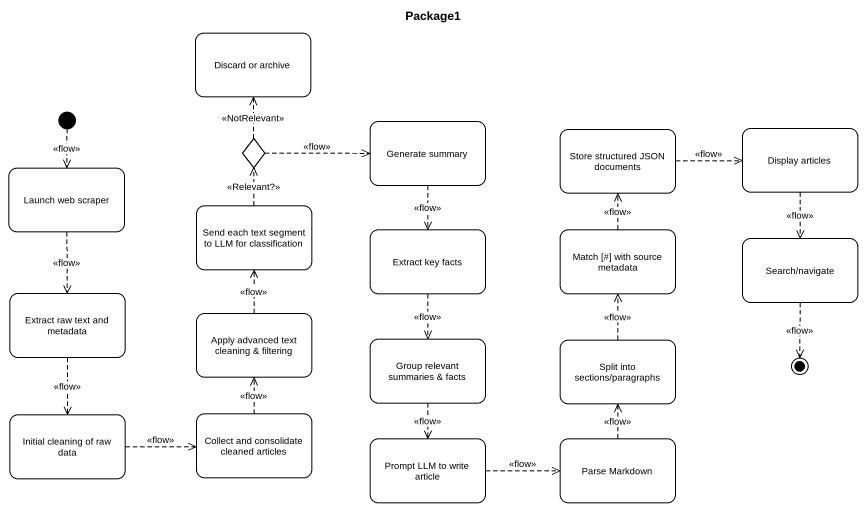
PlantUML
@startuml
title Package1
hide empty description
state "Discard or archive" as Discard_or_archive
state "Generate summary" as Generate_summary
state choice1 <<choice>>
state "Store structured JSON documents" as Store_structured_JSON
state "Display articles" as Display_articles
state "Launch web scraper" as Launch_web_scraper
state "Send each text segment to LLM for classification" as Send_each_text_segment_to
state "Extract key facts" as Extract_key_facts
state "Match [#] with source metadata" as Match_with_source_metadata
state "Search/navigate" as Search_navigate
state "Extract raw text and metadata" as Extract_raw_text_and
state "Apply advanced text cleaning & filtering" as Apply_advanced_text
state "Group relevant summaries & facts" as Group_relevant_summaries
state "Split into sections/paragraphs" as Split_into_sections
state "Initial cleaning of raw data" as Initial_cleaning_of_raw_data
state "Collect and consolidate cleaned articles" as Collect_and_consolidate
state "Prompt LLM to write article" as Prompt_LLM_to_write_article
state "Parse Markdown" as Parse_Markdown
[*] -[dashed]-> Launch_web_scraper : <<flow>>
Generate_summary -[dashed]-> Extract_key_facts : <<flow>>
choice1 -up[dashed]-> Discard_or_archive : <<NotRelevant>>
choice1 -right[dashed]-> Generate_summary : <<flow>>
Store_structured_JSON -right[dashed]-> Display_articles : <<flow>>
Display_articles -[dashed]-> Search_navigate : <<flow>>
Launch_web_scraper -[dashed]-> Extract_raw_text_and : <<flow>>
Send_each_text_segment_to -up[dashed]-> choice1 : <<Relevant?>>
Extract_key_facts -[dashed]-> Group_relevant_summaries : <<flow>>
Match_with_source_metadata -up[dashed]-> Store_structured_JSON : <<flow>>
Extract_raw_text_and -[dashed]-> Initial_cleaning_of_raw_data : <<flow>>
Apply_advanced_text -up[dashed]-> Send_each_text_segment_to : <<flow>>
Group_relevant_summaries -[dashed]-> Prompt_LLM_to_write_article : <<flow>>
Split_into_sections -up[dashed]-> Match_with_source_metadata : <<flow>>
Initial_cleaning_of_raw_data -right[dashed]-> Collect_and_consolidate : <<flow>>
Collect_and_consolidate -up[dashed]-> Apply_advanced_text : <<flow>>
Prompt_LLM_to_write_article -right[dashed]-> Parse_Markdown : <<flow>>
Parse_Markdown -up[dashed]-> Split_into_sections : <<flow>>
Search_navigate -[dashed]-> [*] : <<flow>>
@enduml
